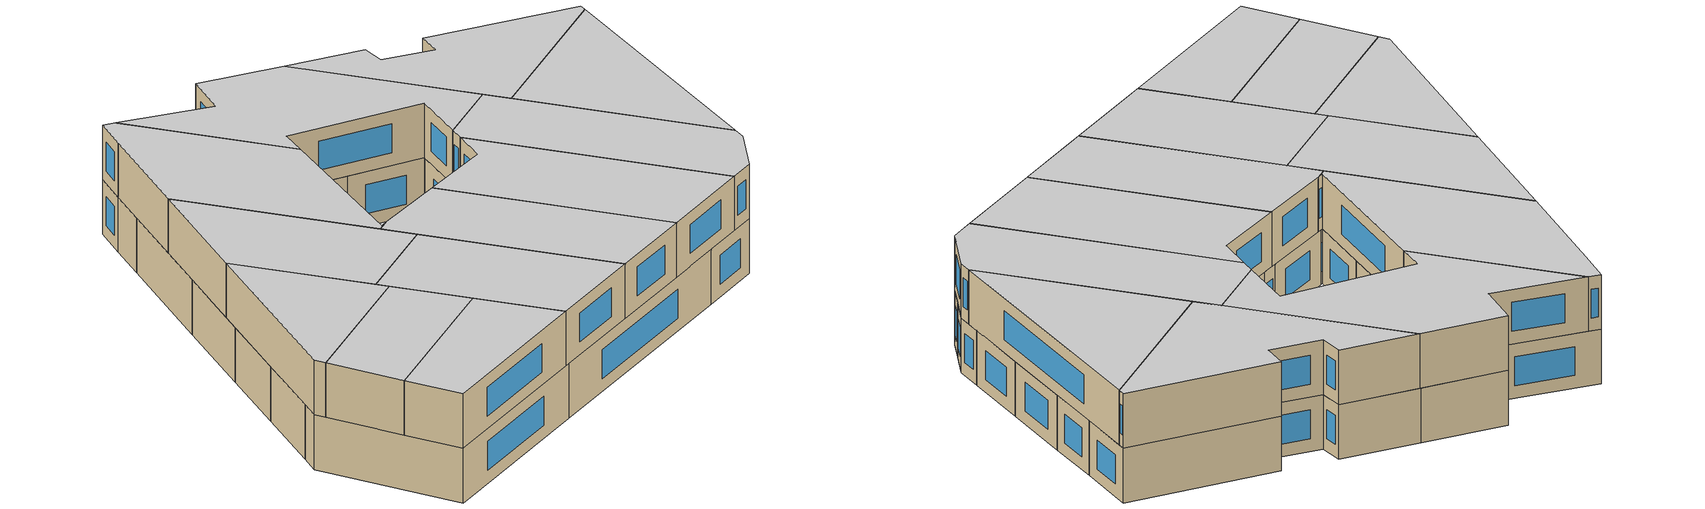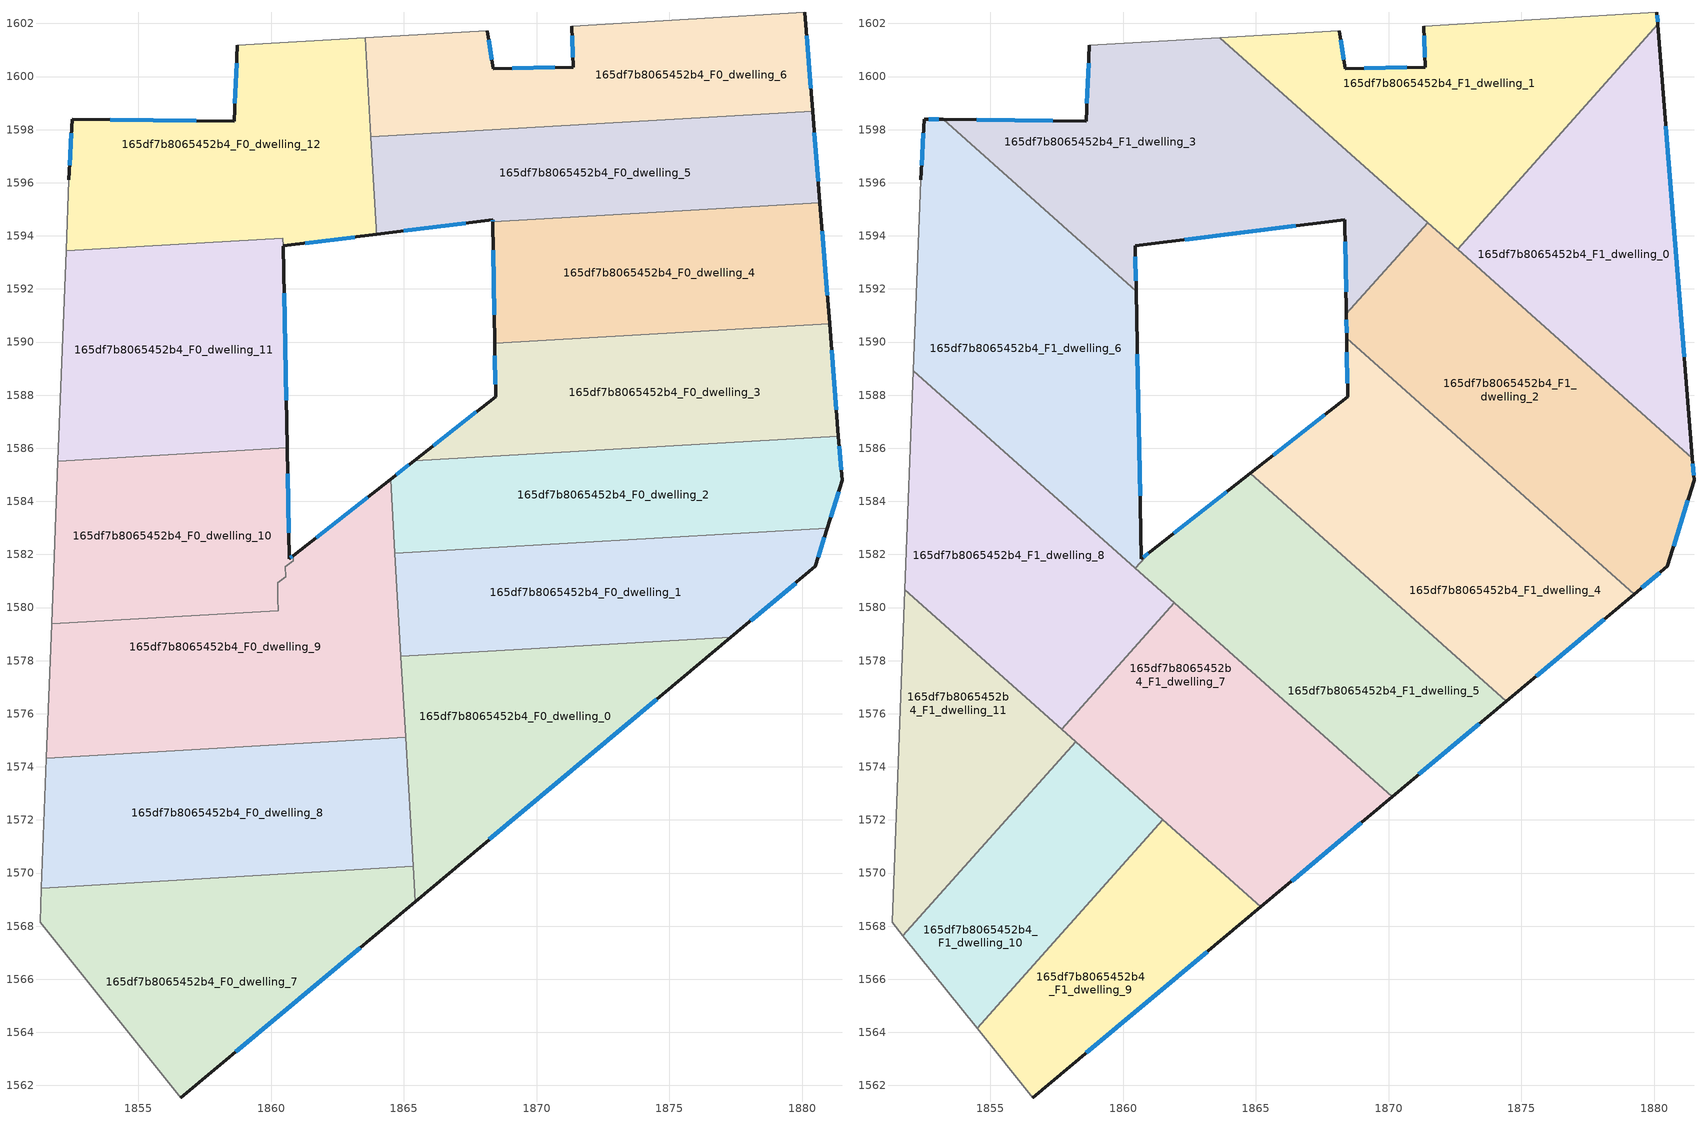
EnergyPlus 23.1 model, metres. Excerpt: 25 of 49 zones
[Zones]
165df7b8065452b4_F0_dwelling_0
 floor ground (EU_floor_Construction): 1877.32,1578.88 1865.43,1568.92 1864.89,1578.16 z0
 wall outside (EU_wall_Construction): 1865.43,1568.92 1877.32,1578.88 z0:3
 wall to 165df7b8065452b4_F0_dwelling_1 (EU_wall_Construction): 1877.32,1578.88 1864.89,1578.16 z0:3
 wall to 165df7b8065452b4_F0_dwelling_8 (EU_wall_Construction): 1865.07,1575.11 1865.35,1570.25 z0:3
 wall to 165df7b8065452b4_F0_dwelling_7 (EU_wall_Construction): 1865.35,1570.25 1865.43,1568.92 z0:3
 wall to 165df7b8065452b4_F0_dwelling_9 (EU_wall_Construction): 1864.89,1578.16 1865.07,1575.11 z0:3
 window (EU_Window_Construction): 1868.22,1571.26 1874.53,1576.54 z0.7:2.3
165df7b8065452b4_F0_dwelling_1
 floor ground (EU_floor_Construction): 1880.95,1582.98 1880.51,1581.55 1877.32,1578.88 1864.89,1578.16 1864.67,1582.04 z0
 wall outside (EU_wall_Construction): 1877.32,1578.88 1880.51,1581.55 1880.95,1582.98 z0:3
 wall to 165df7b8065452b4_F0_dwelling_2 (EU_wall_Construction): 1880.95,1582.98 1864.67,1582.04 z0:3
 wall to 165df7b8065452b4_F0_dwelling_9 (EU_wall_Construction): 1864.67,1582.04 1864.89,1578.16 z0:3
 window (EU_Window_Construction): 1880.61,1581.89 1880.84,1582.65 / 1878.07,1579.51 1879.76,1580.92 z0.7:2.3
165df7b8065452b4_F0_dwelling_10
 floor ground (EU_floor_Construction): 1860.61,1586.01 1860.69,1581.84 1860.83,1581.96 1860.84,1581.77 1860.54,1581.54 1860.55,1581.16 1860.25,1580.93 1860.26,1580.33 1860.27,1579.88 1851.73,1579.39 1851.97,1585.51 z0
 wall outside (EU_wall_Construction): 1860.83,1581.96 1860.69,1581.84 1860.61,1586.01 z0:3
 wall to 165df7b8065452b4_F0_dwelling_9 (EU_wall_Construction): 1851.73,1579.39 1860.27,1579.88 1860.26,1580.33 / 1860.26,1580.34 1860.25,1580.93 1860.55,1581.16 1860.54,1581.54 1860.84,1581.77 1860.83,1581.96 z0:3
 wall adiabatic (EU_wall_Construction): 1851.97,1585.51 1851.73,1579.39 z0:3
 wall to 165df7b8065452b4_F0_dwelling_11 (EU_wall_Construction): 1860.61,1586.01 1851.97,1585.51 z0:3
 window (EU_Window_Construction): 1860.8,1581.93 1860.72,1581.87 / 1860.67,1582.82 1860.63,1585.03 z0.7:2.3
 ceiling adiabatic (EU_roof_Construction): 1853.13,1579.47 1851.78,1580.67 1851.73,1579.39 z3
165df7b8065452b4_F0_dwelling_11
 floor ground (EU_floor_Construction): 1860.45,1593.91 1860.46,1593.62 1860.61,1586.01 1851.97,1585.51 1852.28,1593.44 z0
 wall outside (EU_wall_Construction): 1860.61,1586.01 1860.46,1593.62 z0:3
 wall adiabatic (EU_wall_Construction): 1852.28,1593.44 1851.97,1585.51 z0:3
 wall to 165df7b8065452b4_F0_dwelling_12 (EU_wall_Construction): 1860.46,1593.62 1860.45,1593.91 1852.28,1593.44 z0:3
 window (EU_Window_Construction): 1860.57,1587.8 1860.49,1591.83 z0.7:2.3
165df7b8065452b4_F0_dwelling_12
 floor ground (EU_floor_Construction): 1863.54,1601.46 1863.97,1594.12 1863.97,1594.06 1860.46,1593.62 1860.45,1593.91 1852.28,1593.45 1852.38,1596.11 1852.51,1598.4 1858.61,1598.32 1858.73,1601.18 z0
 wall outside (EU_wall_Construction): 1858.73,1601.18 1858.61,1598.32 1852.51,1598.4 1852.38,1596.11 / 1860.46,1593.62 1863.97,1594.06 z0:3
 wall adiabatic (EU_wall_Construction): 1852.38,1596.11 1852.28,1593.45 / 1863.54,1601.46 1858.73,1601.18 z0:3
 wall to 165df7b8065452b4_F0_dwelling_5 (EU_wall_Construction): 1863.97,1594.06 1863.97,1594.12 1863.96,1594.28 1863.76,1597.72 z0:3
 wall to 165df7b8065452b4_F0_dwelling_6 (EU_wall_Construction): 1863.76,1597.72 1863.54,1601.46 z0:3
 window (EU_Window_Construction): 1852.48,1597.86 1852.41,1596.65 / 1857.18,1598.34 1853.94,1598.38 / 1858.7,1600.51 1858.64,1598.99 / 1861.28,1593.72 1863.15,1593.96 z0.7:2.3
165df7b8065452b4_F0_dwelling_2
 floor ground (EU_floor_Construction): 1881.37,1586.46 1881.51,1584.79 1880.95,1582.98 1864.67,1582.04 1864.51,1584.83 1865.4,1585.53 z0
 wall outside (EU_wall_Construction): 1865.4,1585.53 1864.51,1584.83 / 1880.95,1582.98 1881.51,1584.79 1881.37,1586.46 z0:3
 wall to 165df7b8065452b4_F0_dwelling_3 (EU_wall_Construction): 1881.37,1586.46 1865.4,1585.53 z0:3
 wall to 165df7b8065452b4_F0_dwelling_9 (EU_wall_Construction): 1864.51,1584.83 1864.67,1582.04 z0:3
 window (EU_Window_Construction): 1865.19,1585.37 1864.72,1585 / 1881.48,1585.18 1881.4,1586.07 / 1881.08,1583.41 1881.37,1584.37 z0.7:2.3
165df7b8065452b4_F0_dwelling_3
 floor ground (EU_floor_Construction): 1881.04,1590.68 1881.37,1586.46 1865.4,1585.53 1868.46,1587.93 1868.43,1589.96 z0
 wall outside (EU_wall_Construction): 1868.43,1589.96 1868.46,1587.93 1865.4,1585.53 / 1881.37,1586.46 1881.04,1590.68 z0:3
 wall to 165df7b8065452b4_F0_dwelling_4 (EU_wall_Construction): 1881.04,1590.68 1868.43,1589.96 z0:3
 window (EU_Window_Construction): 1868.43,1589.48 1868.45,1588.41 / 1881.3,1587.45 1881.12,1589.69 / 1867.74,1587.37 1866.12,1586.1 z0.7:2.3
165df7b8065452b4_F0_dwelling_4
 floor ground (EU_floor_Construction): 1880.67,1595.25 1881.04,1590.68 1868.43,1589.96 1868.36,1594.54 z0
 wall outside (EU_wall_Construction): 1881.04,1590.68 1880.67,1595.25 / 1868.36,1594.54 1868.43,1589.96 z0:3
 wall to 165df7b8065452b4_F0_dwelling_5 (EU_wall_Construction): 1880.67,1595.25 1868.36,1594.54 z0:3
 window (EU_Window_Construction): 1880.95,1591.76 1880.76,1594.18 / 1868.38,1593.46 1868.41,1591.03 z0.7:2.3
165df7b8065452b4_F0_dwelling_5
 floor ground (EU_floor_Construction): 1880.4,1598.69 1880.67,1595.25 1868.36,1594.54 1868.36,1594.61 1863.97,1594.06 1863.97,1594.12 1863.96,1594.28 1863.76,1597.72 z0
 wall outside (EU_wall_Construction): 1880.67,1595.25 1880.4,1598.69 / 1863.97,1594.06 1868.36,1594.61 1868.36,1594.54 z0:3
 wall to 165df7b8065452b4_F0_dwelling_6 (EU_wall_Construction): 1880.4,1598.69 1863.76,1597.72 z0:3
 window (EU_Window_Construction): 1880.61,1596.06 1880.47,1597.88 / 1868.36,1594.59 1868.36,1594.55 / 1865,1594.19 1867.33,1594.48 z0.7:2.3
 ceiling adiabatic (EU_roof_Construction): 1873.81,1594.85 1877.05,1598.5 1867.59,1597.95 1871.23,1594.7 z3
165df7b8065452b4_F0_dwelling_6
 floor ground (EU_floor_Construction): 1880.1,1602.42 1880.4,1598.69 1863.76,1597.72 1863.54,1601.46 1868.14,1601.73 1868.37,1600.3 1871.39,1600.36 1871.32,1601.9 z0
 wall outside (EU_wall_Construction): 1880.4,1598.69 1880.1,1602.42 / 1871.32,1601.9 1871.39,1600.36 1868.37,1600.3 1868.14,1601.73 z0:3
 wall adiabatic (EU_wall_Construction): 1880.1,1602.42 1871.32,1601.9 / 1868.14,1601.73 1863.54,1601.46 z0:3
 window (EU_Window_Construction): 1880.33,1599.57 1880.17,1601.54 / 1868.32,1600.63 1868.2,1601.39 / 1870.68,1600.34 1869.08,1600.31 / 1871.34,1601.54 1871.37,1600.72 z0.7:2.3
165df7b8065452b4_F0_dwelling_7
 floor ground (EU_floor_Construction): 1865.35,1570.25 1865.43,1568.92 1856.6,1561.54 1851.3,1568.14 1851.35,1569.43 z0
 wall outside (EU_wall_Construction): 1856.6,1561.54 1865.43,1568.92 z0:3
 wall adiabatic (EU_wall_Construction): 1851.35,1569.43 1851.3,1568.14 1856.6,1561.54 z0:3
 wall to 165df7b8065452b4_F0_dwelling_8 (EU_wall_Construction): 1865.35,1570.25 1851.35,1569.43 z0:3
 window (EU_Window_Construction): 1858.68,1563.27 1863.36,1567.19 z0.7:2.3
165df7b8065452b4_F0_dwelling_8
 floor ground (EU_floor_Construction): 1865.07,1575.11 1865.35,1570.25 1851.35,1569.43 1851.54,1574.32 z0
 wall to 165df7b8065452b4_F0_dwelling_9 (EU_wall_Construction): 1865.07,1575.11 1851.54,1574.32 z0:3
 wall adiabatic (EU_wall_Construction): 1851.54,1574.32 1851.35,1569.43 z0:3
165df7b8065452b4_F0_dwelling_9
 floor ground (EU_floor_Construction): 1864.51,1584.83 1865.07,1575.11 1851.54,1574.32 1851.73,1579.39 1860.27,1579.88 1860.27,1580.34 1860.25,1580.93 1860.55,1581.16 1860.54,1581.54 1860.84,1581.77 1860.83,1581.96 z0
 wall outside (EU_wall_Construction): 1864.51,1584.83 1860.83,1581.96 z0:3
 wall adiabatic (EU_wall_Construction): 1851.73,1579.39 1851.54,1574.32 z0:3
 window (EU_Window_Construction): 1863.64,1584.16 1861.7,1582.63 z0.7:2.3
165df7b8065452b4_F1_dwelling_0
 floor to 165df7b8065452b4_F0_dwelling_4 (EU_floor_Construction): 1880.67,1595.25 1881.04,1590.68 1876.07,1590.4 1872.6,1593.49 1873.81,1594.85 z3
 floor to 165df7b8065452b4_F0_dwelling_6 (EU_floor_Construction): 1880.14,1601.96 1880.4,1598.69 1877.05,1598.5 z3
 floor to 165df7b8065452b4_F0_dwelling_2 (EU_floor_Construction): 1881.37,1586.46 1881.44,1585.62 1880.55,1586.41 z3
 floor to 165df7b8065452b4_F0_dwelling_3 (EU_floor_Construction): 1881.04,1590.68 1881.37,1586.46 1880.55,1586.41 1876.07,1590.4 z3
 floor to 165df7b8065452b4_F0_dwelling_5 (EU_floor_Construction): 1880.4,1598.69 1880.67,1595.25 1873.81,1594.85 1877.05,1598.5 z3
 wall outside (EU_wall_Construction): 1881.44,1585.62 1880.14,1601.96 z3:6
 wall to 165df7b8065452b4_F1_dwelling_1 (EU_wall_Construction): 1880.14,1601.96 1872.6,1593.49 z3:6
 wall to 165df7b8065452b4_F1_dwelling_2 (EU_wall_Construction): 1872.6,1593.49 1881.44,1585.62 z3:6
 window (EU_Window_Construction): 1881.14,1589.45 1880.45,1598.12 z3.7:5.3
 ceiling to 165df7b8065452b4_F2_dwelling_0 (EU_floor_Construction): 1881.44,1585.62 1880.14,1601.96 1872.6,1593.49 z6
165df7b8065452b4_F1_dwelling_1
 floor to 165df7b8065452b4_F0_dwelling_6 (EU_floor_Construction): 1880.1,1602.42 1880.14,1601.96 1877.05,1598.5 1867.59,1597.95 1863.64,1601.47 1868.14,1601.73 1868.37,1600.3 1871.39,1600.36 1871.32,1601.9 z3
 floor adiabatic (EU_floor_Construction): 1877.05,1598.5 1873.81,1594.85 1871.23,1594.7 1867.59,1597.95 z3
 floor to 165df7b8065452b4_F0_dwelling_4 (EU_floor_Construction): 1873.81,1594.85 1872.6,1593.49 1871.23,1594.7 z3
 wall outside (EU_wall_Construction): 1880.14,1601.96 1880.1,1602.42 / 1871.32,1601.9 1871.39,1600.36 1868.37,1600.3 1868.14,1601.73 z3:6
 wall adiabatic (EU_wall_Construction): 1880.1,1602.42 1871.32,1601.9 / 1868.14,1601.73 1863.64,1601.47 z3:6
 wall to 165df7b8065452b4_F1_dwelling_3 (EU_wall_Construction): 1863.64,1601.47 1871.47,1594.5 z3:6
 wall to 165df7b8065452b4_F1_dwelling_2 (EU_wall_Construction): 1871.47,1594.49 1872.6,1593.49 z3:6
 window (EU_Window_Construction): 1880.13,1602.07 1880.11,1602.31 / 1868.32,1600.63 1868.2,1601.39 / 1870.68,1600.34 1869.08,1600.31 / 1871.34,1601.54 1871.37,1600.72 z3.7:5.3
 ceiling to 165df7b8065452b4_F2_dwelling_1 (EU_floor_Construction): 1872.6,1593.49 1880.14,1601.96 1880.1,1602.42 1871.32,1601.9 1871.39,1600.36 1868.37,1600.3 1868.14,1601.73 1863.64,1601.47 z6
165df7b8065452b4_F1_dwelling_10
 floor to 165df7b8065452b4_F0_dwelling_8 (EU_floor_Construction): 1861.5,1572.01 1859.64,1569.92 1853.41,1569.55 1857.99,1574.7 1858.46,1574.72 z3
 floor to 165df7b8065452b4_F0_dwelling_7 (EU_floor_Construction): 1859.64,1569.92 1854.5,1564.15 1851.7,1567.63 1853.41,1569.55 z3
 floor to 165df7b8065452b4_F0_dwelling_9 (EU_floor_Construction): 1858.46,1574.72 1857.99,1574.7 1858.21,1574.94 z3
 wall to 165df7b8065452b4_F1_dwelling_9 (EU_wall_Construction): 1854.5,1564.15 1861.5,1572.01 z3:6
 wall adiabatic (EU_wall_Construction): 1851.7,1567.63 1854.5,1564.15 z3:6
 wall to 165df7b8065452b4_F1_dwelling_11 (EU_wall_Construction): 1858.21,1574.94 1851.7,1567.63 z3:6
 wall to 165df7b8065452b4_F1_dwelling_7 (EU_wall_Construction): 1861.5,1572.01 1858.21,1574.94 z3:6
 ceiling to 165df7b8065452b4_F2_dwelling_10 (EU_floor_Construction): 1854.5,1564.15 1861.5,1572.01 1858.21,1574.94 1851.7,1567.63 z6
165df7b8065452b4_F1_dwelling_11
 floor to 165df7b8065452b4_F0_dwelling_8 (EU_floor_Construction): 1857.99,1574.7 1853.41,1569.55 1851.35,1569.44 1851.54,1574.32 z3
 floor to 165df7b8065452b4_F0_dwelling_9 (EU_floor_Construction): 1858.21,1574.94 1857.99,1574.7 1851.54,1574.32 1851.73,1579.39 1853.13,1579.47 z3
 floor adiabatic (EU_floor_Construction): 1853.13,1579.47 1851.73,1579.39 1851.78,1580.67 z3
 floor to 165df7b8065452b4_F0_dwelling_7 (EU_floor_Construction): 1853.41,1569.55 1851.7,1567.63 1851.3,1568.14 1851.35,1569.44 z3
 wall adiabatic (EU_wall_Construction): 1851.78,1580.67 1851.3,1568.14 1851.7,1567.63 z3:6
 wall to 165df7b8065452b4_F1_dwelling_8 (EU_wall_Construction): 1857.68,1575.41 1851.78,1580.67 z3:6
 wall to 165df7b8065452b4_F1_dwelling_7 (EU_wall_Construction): 1858.21,1574.94 1857.68,1575.41 z3:6
 ceiling to 165df7b8065452b4_F2_dwelling_11 (EU_floor_Construction): 1851.7,1567.63 1858.21,1574.94 1851.78,1580.67 1851.3,1568.14 z6
165df7b8065452b4_F1_dwelling_2
 floor to 165df7b8065452b4_F0_dwelling_2 (EU_floor_Construction): 1881.44,1585.62 1881.51,1584.79 1880.95,1582.98 1876.74,1582.74 1873.1,1585.98 1880.55,1586.41 z3
 floor to 165df7b8065452b4_F0_dwelling_3 (EU_floor_Construction): 1880.55,1586.41 1873.1,1585.98 1868.62,1589.97 1876.07,1590.4 z3
 floor to 165df7b8065452b4_F0_dwelling_1 (EU_floor_Construction): 1880.95,1582.98 1880.51,1581.55 1879.25,1580.5 1876.74,1582.74 z3
 floor to 165df7b8065452b4_F0_dwelling_4 (EU_floor_Construction): 1876.07,1590.4 1868.62,1589.97 1868.42,1590.14 1868.41,1591.06 1871.47,1594.5 z3
 wall outside (EU_wall_Construction): 1868.41,1591.06 1868.42,1590.14 / 1879.25,1580.5 1880.51,1581.55 1881.51,1584.79 1881.44,1585.62 z3:6
 wall to 165df7b8065452b4_F1_dwelling_4 (EU_wall_Construction): 1868.42,1590.14 1879.25,1580.5 z3:6
 wall to 165df7b8065452b4_F1_dwelling_3 (EU_wall_Construction): 1871.47,1594.5 1868.41,1591.06 z3:6
 window (EU_Window_Construction): 1868.41,1590.84 1868.42,1590.36 / 1881.49,1584.99 1881.46,1585.42 / 1880.74,1582.31 1881.27,1584.03 / 1879.55,1580.75 1880.21,1581.3 z3.7:5.3
 ceiling to 165df7b8065452b4_F2_dwelling_2 (EU_floor_Construction): 1880.51,1581.55 1881.51,1584.79 1881.44,1585.62 1871.47,1594.5 1868.41,1591.06 1868.42,1590.14 1879.25,1580.5 z6
165df7b8065452b4_F1_dwelling_3
 floor to 165df7b8065452b4_F0_dwelling_12 (EU_floor_Construction): 1863.54,1601.46 1863.97,1594.12 1863.97,1594.06 1860.46,1593.62 1860.45,1593.91 1858.38,1593.79 1853.22,1598.39 1858.61,1598.32 1858.73,1601.18 z3
 floor to 165df7b8065452b4_F0_dwelling_4 (EU_floor_Construction): 1871.47,1594.5 1868.41,1591.06 1868.36,1594.54 1871.23,1594.7 z3
 floor to 165df7b8065452b4_F0_dwelling_11 (EU_floor_Construction): 1860.45,1593.91 1860.46,1593.62 1860.49,1591.91 1858.38,1593.79 z3
 floor to 165df7b8065452b4_F0_dwelling_6 (EU_floor_Construction): 1867.59,1597.95 1863.76,1597.72 1863.54,1601.46 1863.64,1601.47 z3
 floor to 165df7b8065452b4_F0_dwelling_5 (EU_floor_Construction): 1871.23,1594.7 1868.36,1594.54 1868.36,1594.61 1863.97,1594.06 1863.97,1594.12 1863.96,1594.28 1863.76,1597.72 1867.59,1597.95 z3
 wall outside (EU_wall_Construction): 1858.73,1601.18 1858.61,1598.32 1853.22,1598.39 / 1860.49,1591.91 1860.46,1593.62 1868.36,1594.61 1868.41,1591.06 z3:6
 wall adiabatic (EU_wall_Construction): 1863.64,1601.47 1858.73,1601.18 z3:6
 wall to 165df7b8065452b4_F1_dwelling_6 (EU_wall_Construction): 1853.22,1598.39 1860.49,1591.91 z3:6
 window (EU_Window_Construction): 1858.7,1600.51 1858.64,1598.99 / 1868.37,1593.77 1868.4,1591.89 / 1862.31,1593.85 1866.5,1594.37 / 1860.49,1592.32 1860.47,1593.22 / 1857.34,1598.33 1854.49,1598.37 z3.7:5.3
 ceiling to 165df7b8065452b4_F2_dwelling_3 (EU_floor_Construction): 1868.41,1591.06 1871.47,1594.5 1863.64,1601.47 1858.73,1601.18 1858.61,1598.32 1853.22,1598.39 1860.49,1591.91 1860.46,1593.62 1868.36,1594.61 z6
165df7b8065452b4_F1_dwelling_4
 floor to 165df7b8065452b4_F0_dwelling_1 (EU_floor_Construction): 1879.25,1580.5 1877.32,1578.88 1872.07,1578.57 1867.96,1582.23 1876.74,1582.74 z3
 floor to 165df7b8065452b4_F0_dwelling_2 (EU_floor_Construction): 1876.74,1582.74 1867.96,1582.23 1864.79,1585.05 1865.4,1585.53 1873.1,1585.98 z3
 floor to 165df7b8065452b4_F0_dwelling_3 (EU_floor_Construction): 1873.1,1585.98 1865.4,1585.53 1868.46,1587.93 1868.43,1589.96 1868.62,1589.97 z3
 floor to 165df7b8065452b4_F0_dwelling_0 (EU_floor_Construction): 1877.32,1578.88 1874.43,1576.47 1872.07,1578.57 z3
 floor to 165df7b8065452b4_F0_dwelling_4 (EU_floor_Construction): 1868.62,1589.97 1868.43,1589.96 1868.42,1590.14 z3
 wall outside (EU_wall_Construction): 1874.43,1576.46 1879.25,1580.5 / 1868.42,1590.14 1868.46,1587.93 1864.79,1585.05 z3:6
 wall to 165df7b8065452b4_F1_dwelling_5 (EU_wall_Construction): 1864.79,1585.05 1874.43,1576.46 z3:6
 window (EU_Window_Construction): 1875.57,1577.41 1878.12,1579.55 / 1867.6,1587.26 1865.65,1585.73 / 1868.43,1589.62 1868.45,1588.45 z3.7:5.3
 ceiling to 165df7b8065452b4_F2_dwelling_4 (EU_floor_Construction): 1879.25,1580.5 1868.42,1590.14 1868.46,1587.93 1864.79,1585.05 1874.43,1576.46 z6
165df7b8065452b4_F1_dwelling_5
 floor to 165df7b8065452b4_F0_dwelling_0 (EU_floor_Construction): 1874.43,1576.47 1870.14,1572.87 1864.93,1577.5 1864.89,1578.16 1872.07,1578.57 z3
 floor to 165df7b8065452b4_F0_dwelling_1 (EU_floor_Construction): 1872.07,1578.57 1864.89,1578.16 1864.67,1582.04 1867.96,1582.23 z3
 floor to 165df7b8065452b4_F0_dwelling_10 (EU_floor_Construction): 1860.84,1581.89 1860.84,1581.77 1860.54,1581.54 1860.54,1581.41 1860.47,1581.48 z3
 floor to 165df7b8065452b4_F0_dwelling_2 (EU_floor_Construction): 1867.96,1582.23 1864.67,1582.04 1864.51,1584.83 1864.79,1585.05 z3
 floor to 165df7b8065452b4_F0_dwelling_9 (EU_floor_Construction): 1864.51,1584.83 1864.93,1577.5 1860.54,1581.41 1860.54,1581.54 1860.84,1581.77 1860.84,1581.89 1861.02,1582.1 z3
 wall outside (EU_wall_Construction): 1864.79,1585.05 1861.02,1582.1 / 1870.14,1572.87 1874.43,1576.46 z3:6
 wall to 165df7b8065452b4_F1_dwelling_6 (EU_wall_Construction): 1861.02,1582.1 1860.47,1581.48 z3:6
 wall to 165df7b8065452b4_F1_dwelling_7 (EU_wall_Construction): 1861.92,1580.18 1870.14,1572.87 z3:6
 wall to 165df7b8065452b4_F1_dwelling_8 (EU_wall_Construction): 1860.47,1581.48 1861.92,1580.18 z3:6
 window (EU_Window_Construction): 1863.9,1584.36 1861.91,1582.8 / 1871.15,1573.71 1873.42,1575.62 z3.7:5.3
 ceiling to 165df7b8065452b4_F2_dwelling_5 (EU_floor_Construction): 1874.43,1576.46 1864.79,1585.05 1861.02,1582.1 1860.47,1581.48 1870.14,1572.87 z6
165df7b8065452b4_F1_dwelling_6
 floor to 165df7b8065452b4_F0_dwelling_11 (EU_floor_Construction): 1860.49,1591.91 1860.61,1586.01 1855.69,1585.73 1852.1,1588.92 1852.28,1593.44 1858.38,1593.79 z3
 floor to 165df7b8065452b4_F0_dwelling_10 (EU_floor_Construction): 1860.61,1586.01 1860.69,1581.84 1860.83,1581.96 1860.84,1581.89 1860.47,1581.48 1855.69,1585.73 z3
 floor to 165df7b8065452b4_F0_dwelling_12 (EU_floor_Construction): 1858.38,1593.79 1852.28,1593.45 1852.38,1596.1 1852.38,1596.11 1852.51,1598.4 1853.22,1598.39 z3
 wall outside (EU_wall_Construction): 1853.22,1598.39 1852.51,1598.4 1852.38,1596.11 / 1861.02,1582.1 1860.69,1581.84 1860.49,1591.91 z3:6
 wall adiabatic (EU_wall_Construction): 1852.38,1596.11 1852.38,1596.1 1852.1,1588.92 z3:6
 wall to 165df7b8065452b4_F1_dwelling_8 (EU_wall_Construction): 1852.1,1588.92 1860.47,1581.48 z3:6
 window (EU_Window_Construction): 1852.48,1597.86 1852.41,1596.65 / 1853.05,1598.39 1852.68,1598.4 / 1860.64,1584.21 1860.54,1589.55 / 1860.94,1582.04 1860.77,1581.9 z3.7:5.3
 ceiling to 165df7b8065452b4_F2_dwelling_6 (EU_floor_Construction): 1860.69,1581.84 1860.49,1591.91 1853.22,1598.39 1852.51,1598.4 1852.38,1596.11 1852.38,1596.1 1852.1,1588.92 1860.47,1581.48 1861.02,1582.1 z6
165df7b8065452b4_F1_dwelling_7
 floor to 165df7b8065452b4_F0_dwelling_8 (EU_floor_Construction): 1865.07,1575.11 1865.35,1570.25 1863.6,1570.14 1858.46,1574.72 z3
 floor to 165df7b8065452b4_F0_dwelling_9 (EU_floor_Construction): 1864.93,1577.5 1865.07,1575.11 1858.46,1574.72 1857.68,1575.41 1861.92,1580.18 z3
 floor to 165df7b8065452b4_F0_dwelling_0 (EU_floor_Construction): 1870.14,1572.87 1865.43,1568.93 1864.93,1577.5 z3
 floor to 165df7b8065452b4_F0_dwelling_7 (EU_floor_Construction): 1865.35,1570.25 1865.43,1568.93 1865.19,1568.73 1863.6,1570.14 z3
 wall outside (EU_wall_Construction): 1865.19,1568.73 1870.14,1572.87 z3:6
 wall to 165df7b8065452b4_F1_dwelling_8 (EU_wall_Construction): 1861.92,1580.18 1857.68,1575.41 z3:6
 wall to 165df7b8065452b4_F1_dwelling_9 (EU_wall_Construction): 1861.5,1572.01 1865.19,1568.73 z3:6
 window (EU_Window_Construction): 1866.35,1569.7 1868.97,1571.89 z3.7:5.3
 ceiling to 165df7b8065452b4_F2_dwelling_7 (EU_floor_Construction): 1870.14,1572.87 1861.92,1580.18 1857.68,1575.41 1865.19,1568.73 z6
165df7b8065452b4_F1_dwelling_8
 floor to 165df7b8065452b4_F0_dwelling_10 (EU_floor_Construction): 1860.54,1581.41 1860.55,1581.16 1860.25,1580.93 1860.26,1580.33 1860.27,1579.88 1853.13,1579.47 1851.78,1580.67 1851.97,1585.51 1855.69,1585.73 z3
 floor to 165df7b8065452b4_F0_dwelling_11 (EU_floor_Construction): 1855.69,1585.73 1851.97,1585.51 1852.1,1588.92 z3
 floor to 165df7b8065452b4_F0_dwelling_9 (EU_floor_Construction): 1861.92,1580.18 1857.68,1575.41 1853.13,1579.47 1860.27,1579.88 1860.27,1580.34 1860.25,1580.93 1860.55,1581.16 1860.54,1581.41 z3
 wall adiabatic (EU_wall_Construction): 1852.1,1588.92 1851.78,1580.67 z3:6
 ceiling to 165df7b8065452b4_F2_dwelling_8 (EU_floor_Construction): 1857.68,1575.41 1861.92,1580.18 1852.1,1588.92 1851.78,1580.67 z6
165df7b8065452b4_F1_dwelling_9
 floor to 165df7b8065452b4_F0_dwelling_7 (EU_floor_Construction): 1865.19,1568.73 1856.6,1561.54 1854.5,1564.15 1859.64,1569.92 1863.6,1570.14 z3
 floor to 165df7b8065452b4_F0_dwelling_8 (EU_floor_Construction): 1863.6,1570.14 1859.64,1569.92 1861.5,1572.01 z3
 wall outside (EU_wall_Construction): 1856.6,1561.54 1865.19,1568.73 z3:6
 wall adiabatic (EU_wall_Construction): 1854.5,1564.15 1856.6,1561.54 z3:6
 window (EU_Window_Construction): 1858.62,1563.23 1863.17,1567.04 z3.7:5.3
 ceiling to 165df7b8065452b4_F2_dwelling_9 (EU_floor_Construction): 1865.19,1568.73 1861.5,1572.01 1854.5,1564.15 1856.6,1561.54 z6
[Building]
EU S2 Campaign: North Axis=0; Terrain=City; Solar Distribution=FullExterior
[Site:Location]
Budapest.Ferenc.Liszt.Intl.AP: Latitude=47.437; Longitude=19.256; Time Zone=1; Elevation=185
[SizingPeriod:WeatherFileDays]
AnnualSizingPeriod: Begin Month=1; Begin Day of Month=1; End Month=12; End Day of Month=31; Day of Week for Start Day=Monday; Use Weather File Daylight Saving Period=No; Use Weather File Rain and Snow Indicators=No
[MATERIAL]
EU_InternalMass_Material: Roughness=MediumRough; Thickness=0.1; Conductivity=1; Density=1800; Specific Heat=900; Thermal Absorptance=0.9; Solar Absorptance=0.7; Visible Absorptance=0.7
[MATERIAL:NOMASS] Roughness=MediumRough; Thermal Absorptance=0.9; Solar Absorptance=0.7; Visible Absorptance=0.7
Name | Thermal Resistance
EU_wall_NoMass | 0.832559
EU_roof_NoMass | 1.39638
EU_floor_NoMass | 0.872794
[WINDOWMATERIAL:SIMPLEGLAZINGSYSTEM]
EU_Window_SimpleGlazing: UFactor=2.79869; Solar Heat Gain Coefficient=0.75; Visible Transmittance=0.75
[CONSTRUCTION]
EU_wall_Construction: EU_wall_NoMass
EU_roof_Construction: EU_roof_NoMass
EU_floor_Construction: EU_floor_NoMass
EU_Window_Construction: EU_Window_SimpleGlazing
EU_InternalMass_Construction: EU_InternalMass_Material
[ZONE] Type=1; Multiplier=1; Ceiling Height=autocalculate; Floor Area=autocalculate; Part of Total Floor Area=Yes
Name | Volume
165df7b8065452b4_F0_dwelling_0 | 172.663
165df7b8065452b4_F1_dwelling_0 | 201.454
165df7b8065452b4_F0_dwelling_1 | 172.694
165df7b8065452b4_F1_dwelling_1 | 201.447
165df7b8065452b4_F0_dwelling_10 | 159.861
165df7b8065452b4_F1_dwelling_10 | 134.31
165df7b8065452b4_F0_dwelling_11 | 199.429
165df7b8065452b4_F1_dwelling_11 | 134.308
165df7b8065452b4_F0_dwelling_12 | 203.417
165df7b8065452b4_F0_dwelling_2 | 172.661
165df7b8065452b4_F1_dwelling_2 | 232.479
165df7b8065452b4_F0_dwelling_3 | 172.699
165df7b8065452b4_F1_dwelling_3 | 257.273
165df7b8065452b4_F0_dwelling_4 | 171.52
165df7b8065452b4_F1_dwelling_4 | 243.312
165df7b8065452b4_F0_dwelling_5 | 173.832
165df7b8065452b4_F1_dwelling_5 | 216.259
165df7b8065452b4_F0_dwelling_6 | 172.683
165df7b8065452b4_F1_dwelling_6 | 259.387
165df7b8065452b4_F0_dwelling_7 | 201.443
165df7b8065452b4_F1_dwelling_7 | 201.439
165df7b8065452b4_F0_dwelling_8 | 201.453
165df7b8065452b4_F1_dwelling_8 | 201.46
165df7b8065452b4_F0_dwelling_9 | 243.037
165df7b8065452b4_F1_dwelling_9 | 134.292
[INTERNALMASS] Construction=EU_InternalMass_Construction
Name | Zone or ZoneList | Surface Area
165df7b8065452b4_F0_dwelling_0_EU_InternalMass | 165df7b8065452b4_F0_dwelling_0 | 57.5542
165df7b8065452b4_F0_dwelling_1_EU_InternalMass | 165df7b8065452b4_F0_dwelling_1 | 57.5648
165df7b8065452b4_F0_dwelling_2_EU_InternalMass | 165df7b8065452b4_F0_dwelling_2 | 57.5536
165df7b8065452b4_F0_dwelling_3_EU_InternalMass | 165df7b8065452b4_F0_dwelling_3 | 57.5663
165df7b8065452b4_F0_dwelling_4_EU_InternalMass | 165df7b8065452b4_F0_dwelling_4 | 57.1735
165df7b8065452b4_F0_dwelling_5_EU_InternalMass | 165df7b8065452b4_F0_dwelling_5 | 57.9442
165df7b8065452b4_F0_dwelling_6_EU_InternalMass | 165df7b8065452b4_F0_dwelling_6 | 57.561
165df7b8065452b4_F0_dwelling_7_EU_InternalMass | 165df7b8065452b4_F0_dwelling_7 | 67.1476
165df7b8065452b4_F0_dwelling_8_EU_InternalMass | 165df7b8065452b4_F0_dwelling_8 | 67.1508
165df7b8065452b4_F0_dwelling_9_EU_InternalMass | 165df7b8065452b4_F0_dwelling_9 | 81.0135
165df7b8065452b4_F0_dwelling_10_EU_InternalMass | 165df7b8065452b4_F0_dwelling_10 | 53.2883
165df7b8065452b4_F0_dwelling_11_EU_InternalMass | 165df7b8065452b4_F0_dwelling_11 | 66.4758
165df7b8065452b4_F0_dwelling_12_EU_InternalMass | 165df7b8065452b4_F0_dwelling_12 | 67.827
165df7b8065452b4_F1_dwelling_0_EU_InternalMass | 165df7b8065452b4_F1_dwelling_0 | 67.1513
165df7b8065452b4_F1_dwelling_1_EU_InternalMass | 165df7b8065452b4_F1_dwelling_1 | 67.1489
165df7b8065452b4_F1_dwelling_2_EU_InternalMass | 165df7b8065452b4_F1_dwelling_2 | 77.4905
165df7b8065452b4_F1_dwelling_3_EU_InternalMass | 165df7b8065452b4_F1_dwelling_3 | 85.7566
165df7b8065452b4_F1_dwelling_4_EU_InternalMass | 165df7b8065452b4_F1_dwelling_4 | 81.1038
165df7b8065452b4_F1_dwelling_5_EU_InternalMass | 165df7b8065452b4_F1_dwelling_5 | 72.0825
165df7b8065452b4_F1_dwelling_6_EU_InternalMass | 165df7b8065452b4_F1_dwelling_6 | 86.4607
165df7b8065452b4_F1_dwelling_7_EU_InternalMass | 165df7b8065452b4_F1_dwelling_7 | 67.1461
165df7b8065452b4_F1_dwelling_8_EU_InternalMass | 165df7b8065452b4_F1_dwelling_8 | 67.1532
165df7b8065452b4_F1_dwelling_9_EU_InternalMass | 165df7b8065452b4_F1_dwelling_9 | 44.7641
165df7b8065452b4_F1_dwelling_10_EU_InternalMass | 165df7b8065452b4_F1_dwelling_10 | 44.7699
165df7b8065452b4_F1_dwelling_11_EU_InternalMass | 165df7b8065452b4_F1_dwelling_11 | 44.7695
[OTHEREQUIPMENT] Fuel Type=Electricity; Design Level Calculation Method=Watts/Area; Power per Zone Floor Area=1; Fraction Latent=0; Fraction Radiant=0; Fraction Lost=0; Carbon Dioxide Generation Rate=0; EndUse Subcategory=EU_Step8_InternalGains
Name | Zone or ZoneList or Space or SpaceList | Schedule
EU_Step8_InternalGain_165df7b8065452b4_F0_dwelling_0_f000 | 165df7b8065452b4_F0_dwelling_0 | EU_Step8_GainSchedule_165df7b8065452b4_F0_dwelling_0_f000
EU_Step8_InternalGain_165df7b8065452b4_F0_dwelling_1_f000 | 165df7b8065452b4_F0_dwelling_1 | EU_Step8_GainSchedule_165df7b8065452b4_F0_dwelling_1_f000
EU_Step8_InternalGain_165df7b8065452b4_F0_dwelling_2_f000 | 165df7b8065452b4_F0_dwelling_2 | EU_Step8_GainSchedule_165df7b8065452b4_F0_dwelling_2_f000
EU_Step8_InternalGain_165df7b8065452b4_F0_dwelling_3_f000 | 165df7b8065452b4_F0_dwelling_3 | EU_Step8_GainSchedule_165df7b8065452b4_F0_dwelling_3_f000
EU_Step8_InternalGain_165df7b8065452b4_F0_dwelling_4_f000 | 165df7b8065452b4_F0_dwelling_4 | EU_Step8_GainSchedule_165df7b8065452b4_F0_dwelling_4_f000
EU_Step8_InternalGain_165df7b8065452b4_F0_dwelling_5_f000 | 165df7b8065452b4_F0_dwelling_5 | EU_Step8_GainSchedule_165df7b8065452b4_F0_dwelling_5_f000
EU_Step8_InternalGain_165df7b8065452b4_F0_dwelling_6_f000 | 165df7b8065452b4_F0_dwelling_6 | EU_Step8_GainSchedule_165df7b8065452b4_F0_dwelling_6_f000
EU_Step8_InternalGain_165df7b8065452b4_F0_dwelling_7_f000 | 165df7b8065452b4_F0_dwelling_7 | EU_Step8_GainSchedule_165df7b8065452b4_F0_dwelling_7_f000
EU_Step8_InternalGain_165df7b8065452b4_F0_dwelling_8_f000 | 165df7b8065452b4_F0_dwelling_8 | EU_Step8_GainSchedule_165df7b8065452b4_F0_dwelling_8_f000
EU_Step8_InternalGain_165df7b8065452b4_F0_dwelling_9_f000 | 165df7b8065452b4_F0_dwelling_9 | EU_Step8_GainSchedule_165df7b8065452b4_F0_dwelling_9_f000
EU_Step8_InternalGain_165df7b8065452b4_F0_dwelling_10_f000 | 165df7b8065452b4_F0_dwelling_10 | EU_Step8_GainSchedule_165df7b8065452b4_F0_dwelling_10_f000
EU_Step8_InternalGain_165df7b8065452b4_F0_dwelling_11_f000 | 165df7b8065452b4_F0_dwelling_11 | EU_Step8_GainSchedule_165df7b8065452b4_F0_dwelling_11_f000
EU_Step8_InternalGain_165df7b8065452b4_F0_dwelling_12_f000 | 165df7b8065452b4_F0_dwelling_12 | EU_Step8_GainSchedule_165df7b8065452b4_F0_dwelling_12_f000
EU_Step8_InternalGain_165df7b8065452b4_F1_dwelling_0_f000 | 165df7b8065452b4_F1_dwelling_0 | EU_Step8_GainSchedule_165df7b8065452b4_F1_dwelling_0_f000
EU_Step8_InternalGain_165df7b8065452b4_F1_dwelling_1_f000 | 165df7b8065452b4_F1_dwelling_1 | EU_Step8_GainSchedule_165df7b8065452b4_F1_dwelling_1_f000
EU_Step8_InternalGain_165df7b8065452b4_F1_dwelling_2_f000 | 165df7b8065452b4_F1_dwelling_2 | EU_Step8_GainSchedule_165df7b8065452b4_F1_dwelling_2_f000
EU_Step8_InternalGain_165df7b8065452b4_F1_dwelling_3_f000 | 165df7b8065452b4_F1_dwelling_3 | EU_Step8_GainSchedule_165df7b8065452b4_F1_dwelling_3_f000
EU_Step8_InternalGain_165df7b8065452b4_F1_dwelling_4_f000 | 165df7b8065452b4_F1_dwelling_4 | EU_Step8_GainSchedule_165df7b8065452b4_F1_dwelling_4_f000
EU_Step8_InternalGain_165df7b8065452b4_F1_dwelling_5_f000 | 165df7b8065452b4_F1_dwelling_5 | EU_Step8_GainSchedule_165df7b8065452b4_F1_dwelling_5_f000
EU_Step8_InternalGain_165df7b8065452b4_F1_dwelling_6_f000 | 165df7b8065452b4_F1_dwelling_6 | EU_Step8_GainSchedule_165df7b8065452b4_F1_dwelling_6_f000
EU_Step8_InternalGain_165df7b8065452b4_F1_dwelling_7_f000 | 165df7b8065452b4_F1_dwelling_7 | EU_Step8_GainSchedule_165df7b8065452b4_F1_dwelling_7_f000
EU_Step8_InternalGain_165df7b8065452b4_F1_dwelling_8_f000 | 165df7b8065452b4_F1_dwelling_8 | EU_Step8_GainSchedule_165df7b8065452b4_F1_dwelling_8_f000
EU_Step8_InternalGain_165df7b8065452b4_F1_dwelling_9_f000 | 165df7b8065452b4_F1_dwelling_9 | EU_Step8_GainSchedule_165df7b8065452b4_F1_dwelling_9_f000
EU_Step8_InternalGain_165df7b8065452b4_F1_dwelling_10_f000 | 165df7b8065452b4_F1_dwelling_10 | EU_Step8_GainSchedule_165df7b8065452b4_F1_dwelling_10_f000
EU_Step8_InternalGain_165df7b8065452b4_F1_dwelling_11_f000 | 165df7b8065452b4_F1_dwelling_11 | EU_Step8_GainSchedule_165df7b8065452b4_F1_dwelling_11_f000
[ZONEVENTILATION:DESIGNFLOWRATE] Schedule=EU_AlwaysOn; Design Flow Rate Calculation Method=AirChanges/Hour; Air Changes per Hour=0.475469; Ventilation Type=Natural; Fan Pressure Rise=0; Fan Total Efficiency=1; Constant Term Coefficient=1; Temperature Term Coefficient=0; Velocity Term Coefficient=0; Velocity Squared Term Coefficient=0; Minimum Indoor Temperature=-100; Maximum Indoor Temperature=100; Delta Temperature=-100; Minimum Outdoor Temperature=-100; Maximum Outdoor Temperature=100; Maximum Wind Speed=40
Name | Zone or ZoneList or Space or SpaceList
EU_ConstantAir_165df7b8065452b4_F0_dwelling_0 | 165df7b8065452b4_F0_dwelling_0
EU_ConstantAir_165df7b8065452b4_F0_dwelling_1 | 165df7b8065452b4_F0_dwelling_1
EU_ConstantAir_165df7b8065452b4_F0_dwelling_2 | 165df7b8065452b4_F0_dwelling_2
EU_ConstantAir_165df7b8065452b4_F0_dwelling_3 | 165df7b8065452b4_F0_dwelling_3
EU_ConstantAir_165df7b8065452b4_F0_dwelling_4 | 165df7b8065452b4_F0_dwelling_4
EU_ConstantAir_165df7b8065452b4_F0_dwelling_5 | 165df7b8065452b4_F0_dwelling_5
EU_ConstantAir_165df7b8065452b4_F0_dwelling_6 | 165df7b8065452b4_F0_dwelling_6
EU_ConstantAir_165df7b8065452b4_F0_dwelling_7 | 165df7b8065452b4_F0_dwelling_7
EU_ConstantAir_165df7b8065452b4_F0_dwelling_8 | 165df7b8065452b4_F0_dwelling_8
EU_ConstantAir_165df7b8065452b4_F0_dwelling_9 | 165df7b8065452b4_F0_dwelling_9
EU_ConstantAir_165df7b8065452b4_F0_dwelling_10 | 165df7b8065452b4_F0_dwelling_10
EU_ConstantAir_165df7b8065452b4_F0_dwelling_11 | 165df7b8065452b4_F0_dwelling_11
EU_ConstantAir_165df7b8065452b4_F0_dwelling_12 | 165df7b8065452b4_F0_dwelling_12
EU_ConstantAir_165df7b8065452b4_F1_dwelling_0 | 165df7b8065452b4_F1_dwelling_0
EU_ConstantAir_165df7b8065452b4_F1_dwelling_1 | 165df7b8065452b4_F1_dwelling_1
EU_ConstantAir_165df7b8065452b4_F1_dwelling_2 | 165df7b8065452b4_F1_dwelling_2
EU_ConstantAir_165df7b8065452b4_F1_dwelling_3 | 165df7b8065452b4_F1_dwelling_3
EU_ConstantAir_165df7b8065452b4_F1_dwelling_4 | 165df7b8065452b4_F1_dwelling_4
EU_ConstantAir_165df7b8065452b4_F1_dwelling_5 | 165df7b8065452b4_F1_dwelling_5
EU_ConstantAir_165df7b8065452b4_F1_dwelling_6 | 165df7b8065452b4_F1_dwelling_6
EU_ConstantAir_165df7b8065452b4_F1_dwelling_7 | 165df7b8065452b4_F1_dwelling_7
EU_ConstantAir_165df7b8065452b4_F1_dwelling_8 | 165df7b8065452b4_F1_dwelling_8
EU_ConstantAir_165df7b8065452b4_F1_dwelling_9 | 165df7b8065452b4_F1_dwelling_9
EU_ConstantAir_165df7b8065452b4_F1_dwelling_10 | 165df7b8065452b4_F1_dwelling_10
EU_ConstantAir_165df7b8065452b4_F1_dwelling_11 | 165df7b8065452b4_F1_dwelling_11
[HVACTEMPLATE:THERMOSTAT] Constant Heating Setpoint=20; Constant Cooling Setpoint=50
EU_HeatOnly_165df7b8065452b4_F0_dwelling_0; EU_HeatOnly_165df7b8065452b4_F0_dwelling_1; EU_HeatOnly_165df7b8065452b4_F0_dwelling_2; EU_HeatOnly_165df7b8065452b4_F0_dwelling_3; EU_HeatOnly_165df7b8065452b4_F0_dwelling_4; EU_HeatOnly_165df7b8065452b4_F0_dwelling_5; EU_HeatOnly_165df7b8065452b4_F0_dwelling_6; EU_HeatOnly_165df7b8065452b4_F0_dwelling_7; EU_HeatOnly_165df7b8065452b4_F0_dwelling_8; EU_HeatOnly_165df7b8065452b4_F0_dwelling_9; EU_HeatOnly_165df7b8065452b4_F0_dwelling_10; EU_HeatOnly_165df7b8065452b4_F0_dwelling_11; EU_HeatOnly_165df7b8065452b4_F0_dwelling_12; EU_HeatOnly_165df7b8065452b4_F1_dwelling_0; EU_HeatOnly_165df7b8065452b4_F1_dwelling_1; EU_HeatOnly_165df7b8065452b4_F1_dwelling_2; EU_HeatOnly_165df7b8065452b4_F1_dwelling_3; EU_HeatOnly_165df7b8065452b4_F1_dwelling_4; EU_HeatOnly_165df7b8065452b4_F1_dwelling_5; EU_HeatOnly_165df7b8065452b4_F1_dwelling_6; EU_HeatOnly_165df7b8065452b4_F1_dwelling_7; EU_HeatOnly_165df7b8065452b4_F1_dwelling_8; EU_HeatOnly_165df7b8065452b4_F1_dwelling_9; EU_HeatOnly_165df7b8065452b4_F1_dwelling_10; EU_HeatOnly_165df7b8065452b4_F1_dwelling_11; EU_HeatOnly_165df7b8065452b4_F2_dwelling_0; EU_HeatOnly_165df7b8065452b4_F2_dwelling_1; EU_HeatOnly_165df7b8065452b4_F2_dwelling_2; EU_HeatOnly_165df7b8065452b4_F2_dwelling_3; EU_HeatOnly_165df7b8065452b4_F2_dwelling_4; EU_HeatOnly_165df7b8065452b4_F2_dwelling_5; EU_HeatOnly_165df7b8065452b4_F2_dwelling_6; EU_HeatOnly_165df7b8065452b4_F2_dwelling_7; EU_HeatOnly_165df7b8065452b4_F2_dwelling_8; EU_HeatOnly_165df7b8065452b4_F2_dwelling_9; EU_HeatOnly_165df7b8065452b4_F2_dwelling_10; EU_HeatOnly_165df7b8065452b4_F2_dwelling_11; EU_HeatOnly_165df7b8065452b4_F3_dwelling_0; EU_HeatOnly_165df7b8065452b4_F3_dwelling_1; EU_HeatOnly_165df7b8065452b4_F3_dwelling_2; EU_HeatOnly_165df7b8065452b4_F3_dwelling_3; EU_HeatOnly_165df7b8065452b4_F3_dwelling_4; EU_HeatOnly_165df7b8065452b4_F3_dwelling_5; EU_HeatOnly_165df7b8065452b4_F3_dwelling_6; EU_HeatOnly_165df7b8065452b4_F3_dwelling_7
[HVACTEMPLATE:ZONE:IDEALLOADSAIRSYSTEM] System Availability Schedule=EU_AlwaysOn; Maximum Heating Supply Air Temperature=50; Minimum Cooling Supply Air Temperature=13; Maximum Heating Supply Air Humidity Ratio=0.0156; Minimum Cooling Supply Air Humidity Ratio=0.0077; Heating Limit=NoLimit; Cooling Limit=NoLimit; Heating Availability Schedule=EU_AlwaysOn; Cooling Availability Schedule=EU_CoolingOff; Dehumidification Control Type=ConstantSensibleHeatRatio; Cooling Sensible Heat Ratio=0.7; Dehumidification Setpoint=60; Humidification Control Type=None; Humidification Setpoint=30; Outdoor Air Method=None; Outdoor Air Flow Rate per Person=0.00944; Outdoor Air Flow Rate per Zone Floor Area=0; Outdoor Air Flow Rate per Zone=0; Demand Controlled Ventilation Type=None; Outdoor Air Economizer Type=NoEconomizer; Heat Recovery Type=None; Sensible Heat Recovery Effectiveness=0.7; Latent Heat Recovery Effectiveness=0.65
Name | Template Thermostat
165df7b8065452b4_F0_dwelling_0 | EU_HeatOnly_165df7b8065452b4_F0_dwelling_0
165df7b8065452b4_F0_dwelling_1 | EU_HeatOnly_165df7b8065452b4_F0_dwelling_1
165df7b8065452b4_F0_dwelling_2 | EU_HeatOnly_165df7b8065452b4_F0_dwelling_2
165df7b8065452b4_F0_dwelling_3 | EU_HeatOnly_165df7b8065452b4_F0_dwelling_3
165df7b8065452b4_F0_dwelling_4 | EU_HeatOnly_165df7b8065452b4_F0_dwelling_4
165df7b8065452b4_F0_dwelling_5 | EU_HeatOnly_165df7b8065452b4_F0_dwelling_5
165df7b8065452b4_F0_dwelling_6 | EU_HeatOnly_165df7b8065452b4_F0_dwelling_6
165df7b8065452b4_F0_dwelling_7 | EU_HeatOnly_165df7b8065452b4_F0_dwelling_7
165df7b8065452b4_F0_dwelling_8 | EU_HeatOnly_165df7b8065452b4_F0_dwelling_8
165df7b8065452b4_F0_dwelling_9 | EU_HeatOnly_165df7b8065452b4_F0_dwelling_9
165df7b8065452b4_F0_dwelling_10 | EU_HeatOnly_165df7b8065452b4_F0_dwelling_10
165df7b8065452b4_F0_dwelling_11 | EU_HeatOnly_165df7b8065452b4_F0_dwelling_11
165df7b8065452b4_F0_dwelling_12 | EU_HeatOnly_165df7b8065452b4_F0_dwelling_12
165df7b8065452b4_F1_dwelling_0 | EU_HeatOnly_165df7b8065452b4_F1_dwelling_0
165df7b8065452b4_F1_dwelling_1 | EU_HeatOnly_165df7b8065452b4_F1_dwelling_1
165df7b8065452b4_F1_dwelling_2 | EU_HeatOnly_165df7b8065452b4_F1_dwelling_2
165df7b8065452b4_F1_dwelling_3 | EU_HeatOnly_165df7b8065452b4_F1_dwelling_3
165df7b8065452b4_F1_dwelling_4 | EU_HeatOnly_165df7b8065452b4_F1_dwelling_4
165df7b8065452b4_F1_dwelling_5 | EU_HeatOnly_165df7b8065452b4_F1_dwelling_5
165df7b8065452b4_F1_dwelling_6 | EU_HeatOnly_165df7b8065452b4_F1_dwelling_6
165df7b8065452b4_F1_dwelling_7 | EU_HeatOnly_165df7b8065452b4_F1_dwelling_7
165df7b8065452b4_F1_dwelling_8 | EU_HeatOnly_165df7b8065452b4_F1_dwelling_8
165df7b8065452b4_F1_dwelling_9 | EU_HeatOnly_165df7b8065452b4_F1_dwelling_9
165df7b8065452b4_F1_dwelling_10 | EU_HeatOnly_165df7b8065452b4_F1_dwelling_10
165df7b8065452b4_F1_dwelling_11 | EU_HeatOnly_165df7b8065452b4_F1_dwelling_11
[SIZING:ZONE] Zone Cooling Design Supply Air Temperature Input Method=SupplyAirTemperature; Zone Cooling Design Supply Air Temperature=13; Zone Heating Design Supply Air Temperature Input Method=SupplyAirTemperature; Zone Heating Design Supply Air Temperature=50; Zone Cooling Design Supply Air Humidity Ratio=0.008; Zone Heating Design Supply Air Humidity Ratio=0.008; Cooling Design Air Flow Method=DesignDay; Cooling Design Air Flow Rate=0; Cooling Minimum Air Flow per Zone Floor Area=0.000762; Cooling Minimum Air Flow=0; Cooling Minimum Air Flow Fraction=0.2; Heating Design Air Flow Method=DesignDay; Heating Design Air Flow Rate=0; Heating Maximum Air Flow per Zone Floor Area=0.002032; Heating Maximum Air Flow=0.141576; Heating Maximum Air Flow Fraction=0.3; Account for Dedicated Outdoor Air System=No; Dedicated Outdoor Air System Control Strategy=NeutralSupplyAir; Dedicated Outdoor Air Low Setpoint Temperature for Design=autosize; Dedicated Outdoor Air High Setpoint Temperature for Design=autosize; Zone Load Sizing Method=Sensible Load Only No Latent Load; Zone Latent Cooling Design Supply Air Humidity Ratio Input Method=HumidityRatioDifference; Zone Cooling Design Supply Air Humidity Ratio Difference=0.005; Zone Latent Heating Design Supply Air Humidity Ratio Input Method=HumidityRatioDifference; Zone Humidification Design Supply Air Humidity Ratio Difference=0.005
165df7b8065452b4_F0_dwelling_0; 165df7b8065452b4_F0_dwelling_1; 165df7b8065452b4_F0_dwelling_2; 165df7b8065452b4_F0_dwelling_3; 165df7b8065452b4_F0_dwelling_4; 165df7b8065452b4_F0_dwelling_5; 165df7b8065452b4_F0_dwelling_6; 165df7b8065452b4_F0_dwelling_7; 165df7b8065452b4_F0_dwelling_8; 165df7b8065452b4_F0_dwelling_9; 165df7b8065452b4_F0_dwelling_10; 165df7b8065452b4_F0_dwelling_11; 165df7b8065452b4_F0_dwelling_12; 165df7b8065452b4_F1_dwelling_0; 165df7b8065452b4_F1_dwelling_1; 165df7b8065452b4_F1_dwelling_2; 165df7b8065452b4_F1_dwelling_3; 165df7b8065452b4_F1_dwelling_4; 165df7b8065452b4_F1_dwelling_5; 165df7b8065452b4_F1_dwelling_6; 165df7b8065452b4_F1_dwelling_7; 165df7b8065452b4_F1_dwelling_8; 165df7b8065452b4_F1_dwelling_9; 165df7b8065452b4_F1_dwelling_10; 165df7b8065452b4_F1_dwelling_11
[SCHEDULE:CONSTANT]
Name | Hourly Value
EU_AlwaysOn | 1
EU_CoolingOff | 0
[SCHEDULE:FILE] Column Number=1; Rows to Skip at Top=0; Number of Hours of Data=8760; Column Separator=Comma; Interpolate to Timestep=No; Minutes per Item=60; Adjust Schedule for Daylight Savings=Yes
Name | File
EU_Step8_GainSchedule_165df7b8065452b4_F0_dwelling_0_f000 | ../../schedules/165df7b8065452b4/165df7b8065452b4_F0_dwelling_0_f000_gain.csv
EU_Step8_GainSchedule_165df7b8065452b4_F0_dwelling_1_f000 | ../../schedules/165df7b8065452b4/165df7b8065452b4_F0_dwelling_1_f000_gain.csv
EU_Step8_GainSchedule_165df7b8065452b4_F0_dwelling_2_f000 | ../../schedules/165df7b8065452b4/165df7b8065452b4_F0_dwelling_2_f000_gain.csv
EU_Step8_GainSchedule_165df7b8065452b4_F0_dwelling_3_f000 | ../../schedules/165df7b8065452b4/165df7b8065452b4_F0_dwelling_3_f000_gain.csv
EU_Step8_GainSchedule_165df7b8065452b4_F0_dwelling_4_f000 | ../../schedules/165df7b8065452b4/165df7b8065452b4_F0_dwelling_4_f000_gain.csv
EU_Step8_GainSchedule_165df7b8065452b4_F0_dwelling_5_f000 | ../../schedules/165df7b8065452b4/165df7b8065452b4_F0_dwelling_5_f000_gain.csv
EU_Step8_GainSchedule_165df7b8065452b4_F0_dwelling_6_f000 | ../../schedules/165df7b8065452b4/165df7b8065452b4_F0_dwelling_6_f000_gain.csv
EU_Step8_GainSchedule_165df7b8065452b4_F0_dwelling_7_f000 | ../../schedules/165df7b8065452b4/165df7b8065452b4_F0_dwelling_7_f000_gain.csv
EU_Step8_GainSchedule_165df7b8065452b4_F0_dwelling_8_f000 | ../../schedules/165df7b8065452b4/165df7b8065452b4_F0_dwelling_8_f000_gain.csv
EU_Step8_GainSchedule_165df7b8065452b4_F0_dwelling_9_f000 | ../../schedules/165df7b8065452b4/165df7b8065452b4_F0_dwelling_9_f000_gain.csv
EU_Step8_GainSchedule_165df7b8065452b4_F0_dwelling_10_f000 | ../../schedules/165df7b8065452b4/165df7b8065452b4_F0_dwelling_10_f000_gain.csv
EU_Step8_GainSchedule_165df7b8065452b4_F0_dwelling_11_f000 | ../../schedules/165df7b8065452b4/165df7b8065452b4_F0_dwelling_11_f000_gain.csv
EU_Step8_GainSchedule_165df7b8065452b4_F0_dwelling_12_f000 | ../../schedules/165df7b8065452b4/165df7b8065452b4_F0_dwelling_12_f000_gain.csv
EU_Step8_GainSchedule_165df7b8065452b4_F1_dwelling_0_f000 | ../../schedules/165df7b8065452b4/165df7b8065452b4_F1_dwelling_0_f000_gain.csv
EU_Step8_GainSchedule_165df7b8065452b4_F1_dwelling_1_f000 | ../../schedules/165df7b8065452b4/165df7b8065452b4_F1_dwelling_1_f000_gain.csv
EU_Step8_GainSchedule_165df7b8065452b4_F1_dwelling_2_f000 | ../../schedules/165df7b8065452b4/165df7b8065452b4_F1_dwelling_2_f000_gain.csv
EU_Step8_GainSchedule_165df7b8065452b4_F1_dwelling_3_f000 | ../../schedules/165df7b8065452b4/165df7b8065452b4_F1_dwelling_3_f000_gain.csv
EU_Step8_GainSchedule_165df7b8065452b4_F1_dwelling_4_f000 | ../../schedules/165df7b8065452b4/165df7b8065452b4_F1_dwelling_4_f000_gain.csv
EU_Step8_GainSchedule_165df7b8065452b4_F1_dwelling_5_f000 | ../../schedules/165df7b8065452b4/165df7b8065452b4_F1_dwelling_5_f000_gain.csv
EU_Step8_GainSchedule_165df7b8065452b4_F1_dwelling_6_f000 | ../../schedules/165df7b8065452b4/165df7b8065452b4_F1_dwelling_6_f000_gain.csv
EU_Step8_GainSchedule_165df7b8065452b4_F1_dwelling_7_f000 | ../../schedules/165df7b8065452b4/165df7b8065452b4_F1_dwelling_7_f000_gain.csv
EU_Step8_GainSchedule_165df7b8065452b4_F1_dwelling_8_f000 | ../../schedules/165df7b8065452b4/165df7b8065452b4_F1_dwelling_8_f000_gain.csv
EU_Step8_GainSchedule_165df7b8065452b4_F1_dwelling_9_f000 | ../../schedules/165df7b8065452b4/165df7b8065452b4_F1_dwelling_9_f000_gain.csv
EU_Step8_GainSchedule_165df7b8065452b4_F1_dwelling_10_f000 | ../../schedules/165df7b8065452b4/165df7b8065452b4_F1_dwelling_10_f000_gain.csv
EU_Step8_GainSchedule_165df7b8065452b4_F1_dwelling_11_f000 | ../../schedules/165df7b8065452b4/165df7b8065452b4_F1_dwelling_11_f000_gain.csv
